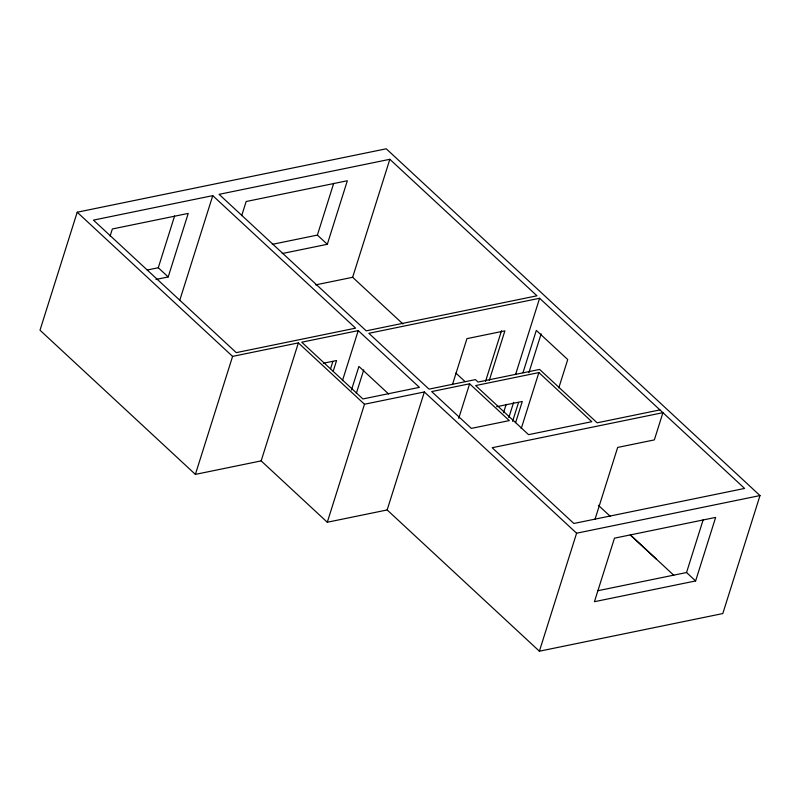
<?xml version="1.0" encoding="UTF-8"?>
<svg xmlns="http://www.w3.org/2000/svg" width="800" height="800" viewBox="0 0 800 800"><rect width="100%" height="100%" fill="white"/><g stroke="black" fill="none" stroke-linecap="round" stroke-linejoin="round"><path stroke-width="1.2" d="M77.2 212.22L40 330.21L195.39 474.39L261.16 460.89L327.29 522.24L387.16 509.95L539.39 651.2L722.8 613.56L760 495.57L386.25 148.8L77.2 212.22L232.59 356.39L298.37 342.89L364.49 404.24L424.36 391.96L576.6 533.21L760 495.57M110.12 236.04L112.34 228.98L188.23 213.41L168.2 276.94L155.96 279.45M147.27 270L158.28 267.74L174.61 215.97M179.69 300.52L212.76 195.64L355.59 328.15L236.27 352.64L93.45 220.12L212.76 195.64M241.7 215.64L246.15 201.52L347.34 180.75L327.31 244.29L282.2 253.55M195.39 474.39L232.59 356.39M272.28 244.35L317.39 235.09L333.71 183.32M261.16 460.89L298.37 342.89M315.62 284.89L352.64 277.29L389.84 159.3L536.97 295.8L366.21 330.84L219.09 194.34L389.84 159.3M330.59 368.68L332.82 361.6M333.24 371.13L336.58 360.52L323.33 363.24M342.45 380.67L358.24 330.61L419.4 387.36L362.9 398.95L301.74 342.2L358.24 330.61M351.47 390L358.91 366.43L388.66 394.03M356.31 393.42L363.75 369.84M327.29 522.24L364.49 404.24M387.16 509.95L424.36 391.96M452.45 384.61L466.94 338.64L504.89 330.85L489.28 380.36M458.72 418.36L469.62 383.79L509.3 420.6L471.35 428.39L431.68 391.58L469.62 383.79M485.52 381.44L501.5 330.75M503.54 412.68L506.17 404.33M515.56 374.54L539.61 298.26L744.6 488.44L573.84 523.48L492.18 447.72L662.93 412.67L654.35 439.9L617.67 447.43L594.99 519.34M508.81 417.62L513.65 402.3M522.94 372.83L536.32 330.4L567.73 359.54L558.81 387.83M512.58 421.39L518.53 402.53M528.89 372.71L541.15 333.81M515.6 422.67L522.29 401.45L496.64 406.71M521.22 428.6L538.88 372.58L591.81 421.68L528.57 434.66L475.64 385.56L538.88 372.58M539.39 651.2L576.6 533.21M597.55 590.78L686.54 572.52L703.24 519.57M695.62 580.94L715.65 517.4L614.47 538.17L594.43 601.7L695.62 580.94L686.54 572.52M539.61 298.26L368.86 333.3L429.03 389.13L475.41 379.61L478.05 382.06L539.61 369.43L597.14 422.81L659.96 409.91M317.39 235.09L327.31 244.29M656.34 559.1L630.23 534.85L673.82 575.29M352.64 277.29L402.9 323.93M455.9 373.1L465.04 381.58M598.37 505.29L610.23 516.29M158.28 267.74L168.2 276.94"/></g></svg>
